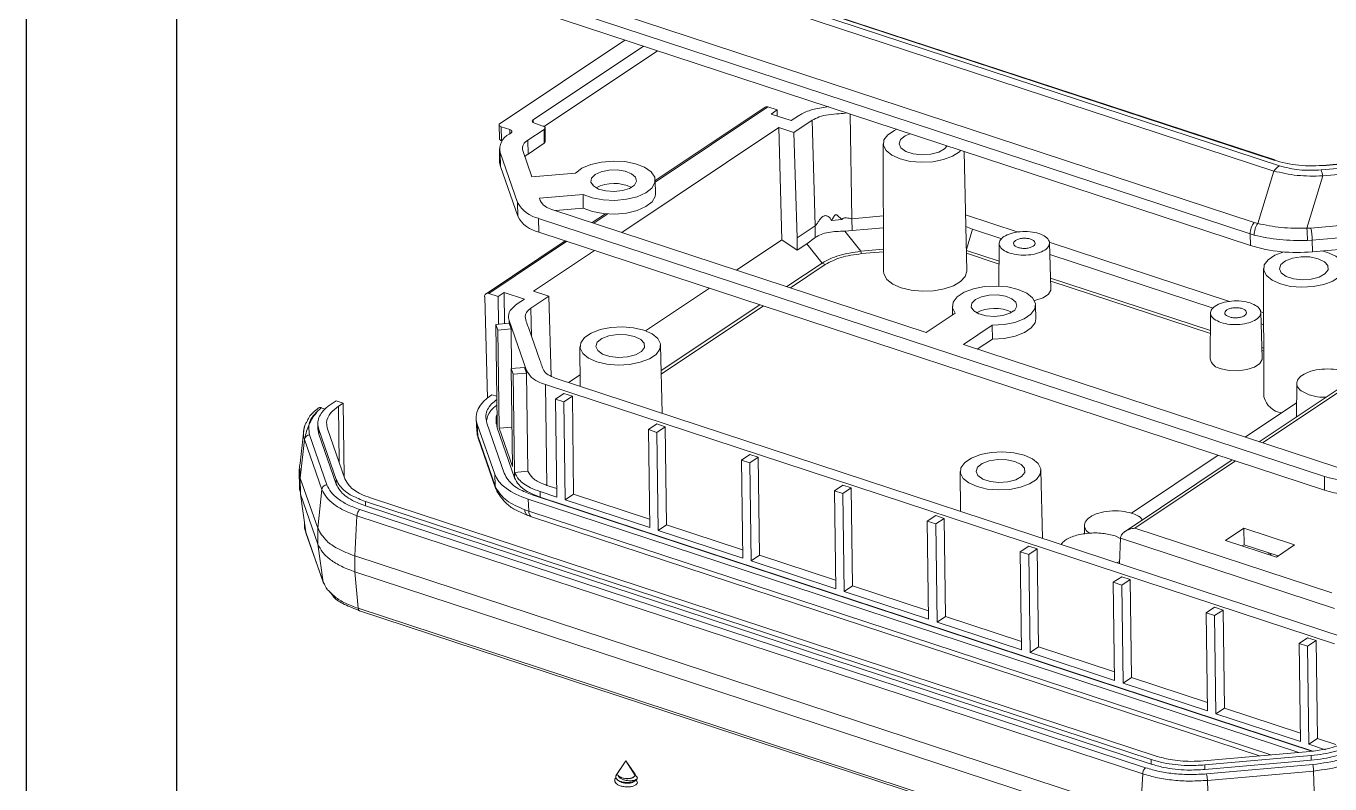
# Model space of a CAD drawing. Header units: inches. Extents: x 1127 to 4647, y 569 to 968.
# Drawn here: x 1127.1 to 1252.4, y 654.5 to 727.4 of the extents above; entities that cross this region are included whole.
import ezdxf

# ---------------------------------------------------------------- set-up
doc = ezdxf.new("R2010")
doc.units = ezdxf.units.IN

msp = doc.modelspace()

# ---------------------------------------------------------------- linework, layer by layer
for p, q in [((1127.067, 968.002), (1127.067, 572.957)), ((1141.525, 958.597), (1141.525, 582.363)), ((1127.067, 755.848), (1127.067, 572.957))]:
    msp.add_line(p, q)
at = {"color": 7, "linetype": 'Continuous', "lineweight": 15}
for p, q in [((1246.996, 713.468), (1175.079, 737.116)), ((1247.547, 713.974), (1175.631, 737.622)), ((1176.904, 737.56), (1246.988, 714.514)), ((1247.086, 714.535), (1177.002, 737.58)), ((1245.12, 708.53), (1169.595, 733.365)), ((1244.732, 707.428), (1169.207, 732.262)), ((1244.747, 706.3), (1169.222, 731.135)), ((1184.631, 726.068), (1172.634, 718.045)), ((1186.418, 725.481), (1175.821, 718.393)), ((1187.755, 725.041), (1176.854, 717.75)), ((1198.097, 719.61), (1187.545, 712.553)), ((1198.369, 719.635), (1199.266, 719.34)), ((1198.683, 718.95), (1199.266, 719.34)), ((1200.622, 718.312), (1198.683, 718.95)), ((1199.266, 719.34), (1199.273, 718.755)), ((1200.622, 718.312), (1201.313, 718.774)), ((1200.872, 717.183), (1202.612, 718.347)), ((1202.91, 708.196), (1202.612, 718.347)), ((1172.541, 717.905), (1172.558, 716.583)), ((1172.749, 717.716), (1173.561, 717.449)), ((1172.749, 717.716), (1172.767, 716.395)), ((1173.676, 717.121), (1173.509, 717.009)), ((1176.863, 717.469), (1175.296, 716.421)), ((1175.936, 718.065), (1176.748, 717.797)), ((1176.863, 717.469), (1176.88, 716.147)), ((1176.974, 716.287), (1176.956, 717.609)), ((1184.32, 707.571), (1199.41, 717.663)), ((1199.41, 717.663), (1200.872, 717.183)), ((1199.727, 706.862), (1199.41, 717.663)), ((1201.17, 707.032), (1200.872, 717.183)), ((1172.767, 716.395), (1172.829, 716.374)), ((1175.296, 716.421), (1175.314, 715.1)), ((1176.88, 716.147), (1175.314, 715.1)), ((1209.457, 716.097), (1209.499, 703.758)), ((1172.571, 715.607), (1172.589, 714.285)), ((1172.637, 715.239), (1174.314, 710.434)), ((1172.637, 715.239), (1172.655, 713.917)), ((1174.808, 715.43), (1175.691, 712.9)), ((1217.498, 703.865), (1217.231, 715.348)), ((1256.6, 714.446), (1252.017, 714.042)), ((1252.039, 714.008), (1256.623, 714.411)), ((1172.655, 713.917), (1174.332, 709.112)), ((1175.691, 712.9), (1179.892, 713.27)), ((1245.456, 708.43), (1246.996, 713.468)), ((1257.375, 714.085), (1251.553, 713.572)), ((1251.709, 712.996), (1257.531, 713.508)), ((1187.563, 711.269), (1187.545, 712.591)), ((1250.169, 707.958), (1251.709, 712.996)), ((1180.606, 711.225), (1176.404, 710.855)), ((1176.404, 710.855), (1176.485, 710.625)), ((1180.606, 711.225), (1180.623, 709.903)), ((1174.314, 710.434), (1174.332, 709.112)), ((1177.615, 709.776), (1213.59, 697.946)), ((1180.623, 709.903), (1177.945, 709.668)), ((1182.764, 709.355), (1181.489, 708.502)), ((1176.332, 708.918), (1251.857, 684.083)), ((1176.332, 708.918), (1176.35, 707.596)), ((1202.91, 708.196), (1201.17, 707.032)), ((1202.91, 708.196), (1202.925, 707.069)), ((1205.473, 708.802), (1204.507, 708.716)), ((1206.456, 707.746), (1206.441, 708.885)), ((1217.4, 708.117), (1218.039, 707.882)), ((1245.456, 708.43), (1245.12, 708.53)), ((1260.777, 708.882), (1250.572, 707.984)), ((1176.35, 707.596), (1251.875, 682.761)), ((1199.727, 706.862), (1195.36, 703.941)), ((1201.185, 705.863), (1199.727, 706.862)), ((1201.17, 707.032), (1201.185, 705.863)), ((1202.925, 707.069), (1202.109, 706.48)), ((1205.766, 707.686), (1206.456, 707.746)), ((1205.766, 707.686), (1207.302, 705.749)), ((1209.485, 708.013), (1206.456, 707.746)), ((1220.867, 706.953), (1218.039, 707.882)), ((1244.747, 706.3), (1244.732, 707.428)), ((1245.117, 707.312), (1244.732, 707.428)), ((1250.572, 707.984), (1250.169, 707.958)), ((1250.694, 706.83), (1260.9, 707.729)), ((1178.887, 706.762), (1171.276, 701.672)), ((1175.854, 701.909), (1181.718, 705.831)), ((1202.109, 706.48), (1201.185, 705.863)), ((1202.109, 706.48), (1203.585, 704.619)), ((1220.609, 706.493), (1220.582, 702.399)), ((1225.58, 702.151), (1225.433, 706.558)), ((1250.694, 706.83), (1250.234, 706.8)), ((1250.709, 705.703), (1250.694, 706.83)), ((1260.915, 706.601), (1250.709, 705.703)), ((1241.175, 700.275), (1225.47, 705.439)), ((1246.012, 704.077), (1246.054, 691.738)), ((1177.316, 701.429), (1175.854, 701.909)), ((1192.758, 702.201), (1186.617, 698.094)), ((1171.432, 691.664), (1171.148, 701.382)), ((1172.444, 701.402), (1171.548, 701.697)), ((1172.444, 701.402), (1173.027, 701.792)), ((1172.48, 698.746), (1172.444, 701.402)), ((1173.027, 701.792), (1174.967, 701.154)), ((1173.067, 698.798), (1173.027, 701.792)), ((1174.276, 700.692), (1174.967, 701.154)), ((1175.576, 700.265), (1177.316, 701.429)), ((1177.542, 693.732), (1177.316, 701.429)), ((1213.59, 697.946), (1216.365, 699.802)), ((1216.101, 700.464), (1216.112, 699.633)), ((1224.118, 699.249), (1224.1, 700.571)), ((1240.917, 699.815), (1240.889, 695.406)), ((1263.409, 699.336), (1245.595, 687.422)), ((1245.888, 695.473), (1245.742, 699.88)), ((1172.209, 698.722), (1173.495, 698.835)), ((1172.209, 698.722), (1172.335, 689.293)), ((1172.403, 698.165), (1172.209, 698.722)), ((1173.69, 698.278), (1172.403, 698.165)), ((1172.529, 688.735), (1172.403, 698.165)), ((1173.491, 699.1), (1175.169, 694.292)), ((1173.491, 699.1), (1173.495, 698.835)), ((1173.495, 698.835), (1173.69, 698.278)), ((1173.69, 698.278), (1173.74, 694.477)), ((1176.456, 695.268), (1175.362, 698.402)), ((1219.94, 698.627), (1217.165, 696.771)), ((1219.94, 698.627), (1219.957, 697.305)), ((1246.03, 698.678), (1245.779, 698.761)), ((1219.957, 697.305), (1218.502, 696.331)), ((1180.303, 696.599), (1180.316, 692.764)), ((1188.21, 690.168), (1188.058, 696.703)), ((1217.165, 696.771), (1253.14, 684.941)), ((1174.978, 694.586), (1173.691, 694.472)), ((1173.886, 693.915), (1173.691, 694.472)), ((1173.691, 694.472), (1173.817, 685.043)), ((1174.978, 694.586), (1175.172, 694.028)), ((1175.172, 694.028), (1173.886, 693.915)), ((1174.012, 684.485), (1173.886, 693.915)), ((1175.169, 694.292), (1175.172, 694.028)), ((1175.172, 694.028), (1175.298, 684.599)), ((1253.765, 668.612), (1177.918, 693.553)), ((1180.313, 693.877), (1179.198, 693.132)), ((1171.826, 691.954), (1172.301, 691.798)), ((1176.985, 692.929), (1252.832, 667.988)), ((1176.985, 692.929), (1177.114, 683.235)), ((1177.952, 691.539), (1178.763, 692.081)), ((1178.763, 692.081), (1179.576, 691.814)), ((1179.576, 691.814), (1178.765, 691.272)), ((1179.576, 691.814), (1179.702, 682.384)), ((1249.209, 693.043), (1249.189, 689.825)), ((1155.443, 690.701), (1155.827, 690.575)), ((1156.105, 690.847), (1156.065, 690.814)), ((1156.105, 690.847), (1156.88, 691.365)), ((1157.551, 691.144), (1156.88, 691.365)), ((1157.1, 690.842), (1157.551, 691.144)), ((1157.551, 691.144), (1157.646, 684.07)), ((1177.952, 691.539), (1178.078, 682.109)), ((1178.765, 691.272), (1177.952, 691.539)), ((1178.891, 681.842), (1178.765, 691.272)), ((1244.255, 687.863), (1249.197, 691.168)), ((1170.331, 689.664), (1170.382, 688.437)), ((1172.253, 689.808), (1172.262, 689.147)), ((1153.79, 688.822), (1153.409, 685.366)), ((1153.853, 688.931), (1153.787, 688.794)), ((1155.991, 683.283), (1154.313, 688.091)), ((1155.107, 689.172), (1155.114, 688.621)), ((1155.126, 688.677), (1155.205, 688.17)), ((1155.199, 688.611), (1156.877, 683.802)), ((1155.199, 688.611), (1155.205, 688.17)), ((1155.205, 688.17), (1156.883, 683.361)), ((1157.713, 683.876), (1156.036, 688.683)), ((1170.393, 688.524), (1170.423, 688.253)), ((1170.418, 688.212), (1170.482, 687.986)), ((1170.435, 689.126), (1172.113, 684.318)), ((1170.482, 687.986), (1170.435, 689.126)), ((1171.348, 689.206), (1173.025, 684.399)), ((1172.342, 688.764), (1172.277, 689.213)), ((1172.342, 688.764), (1172.335, 689.293)), ((1174.019, 683.957), (1172.342, 688.764)), ((1172.529, 688.735), (1173.767, 688.844)), ((1173.817, 685.043), (1172.529, 688.735)), ((1186.888, 688.6), (1187.699, 689.143)), ((1186.888, 688.6), (1187.014, 679.171)), ((1187.7, 688.333), (1186.888, 688.6)), ((1187.699, 689.143), (1188.511, 688.875)), ((1188.511, 688.875), (1187.7, 688.333)), ((1187.826, 678.904), (1187.7, 688.333)), ((1188.511, 688.875), (1188.637, 679.446)), ((1153.427, 683.926), (1153.828, 687.655)), ((1153.828, 687.655), (1155.506, 682.847)), ((1172.16, 683.178), (1170.482, 687.986)), ((1170.524, 687.765), (1172.202, 682.957)), ((1195.824, 685.662), (1196.635, 686.204)), ((1195.824, 685.662), (1195.95, 676.233)), ((1196.636, 685.395), (1195.824, 685.662)), ((1196.635, 686.204), (1197.447, 685.937)), ((1197.447, 685.937), (1196.636, 685.395)), ((1197.447, 685.937), (1197.573, 676.508)), ((1242.993, 685.682), (1232.715, 678.808)), ((1233.325, 680.552), (1241.653, 686.123)), ((1153.322, 684.811), (1153.351, 682.782)), ((1153.421, 685.363), (1153.364, 685.057)), ((1153.364, 685.057), (1153.38, 684.772)), ((1172.113, 684.318), (1172.16, 683.178)), ((1174.012, 684.485), (1175.298, 684.599)), ((1174.019, 683.957), (1174.012, 684.485)), ((1196.762, 675.966), (1196.636, 685.395)), ((1216.858, 684.579), (1216.872, 680.744)), ((1224.765, 678.148), (1224.613, 684.683)), ((1155.104, 679.118), (1153.427, 683.926)), ((1153.447, 682.396), (1153.427, 683.926)), ((1156.877, 683.802), (1156.883, 683.361)), ((1172.255, 682.946), (1172.16, 683.178)), ((1177.114, 683.235), (1178.068, 682.922)), ((1204.76, 682.724), (1205.57, 683.266)), ((1205.57, 683.266), (1206.383, 682.999)), ((1251.857, 684.083), (1251.875, 682.761)), ((1153.422, 682.858), (1153.458, 682.592)), ((1153.447, 682.396), (1153.426, 682.784)), ((1155.125, 677.589), (1153.447, 682.396)), ((1153.947, 678.747), (1153.447, 682.396)), ((1155.506, 682.847), (1155.104, 679.118)), ((1235.698, 657.194), (1160.175, 682.027)), ((1172.33, 682.669), (1172.374, 682.568)), ((1249.393, 657.544), (1175.342, 681.894)), ((1175.342, 681.894), (1175.388, 680.758)), ((1175.891, 682.247), (1250.645, 657.666)), ((1176.481, 682.108), (1176.474, 682.637)), ((1178.078, 682.109), (1176.474, 682.637)), ((1250.76, 657.683), (1176.481, 682.108)), ((1178.891, 681.842), (1179.702, 682.384)), ((1187.014, 679.171), (1178.891, 681.842)), ((1179.702, 682.384), (1187.003, 679.983)), ((1204.76, 682.724), (1204.886, 673.294)), ((1205.572, 682.457), (1204.76, 682.724)), ((1206.383, 682.999), (1205.572, 682.457)), ((1205.698, 673.027), (1205.572, 682.457)), ((1206.383, 682.999), (1206.509, 673.57)), ((1234.682, 656.07), (1159.159, 680.904)), ((1159.68, 681.698), (1235.204, 656.863)), ((1159.685, 681.257), (1159.68, 681.698)), ((1159.685, 681.257), (1235.21, 656.422)), ((1175.015, 680.885), (1175.388, 680.758)), ((1158.658, 676.45), (1158.875, 680.317)), ((1158.875, 680.317), (1234.398, 655.483)), ((1175.233, 680.372), (1175.583, 680.253)), ((1175.659, 680.214), (1245.613, 657.211)), ((1187.826, 678.904), (1188.637, 679.446)), ((1188.637, 679.446), (1195.939, 677.045)), ((1213.695, 679.785), (1214.506, 680.328)), ((1213.695, 679.785), (1213.821, 670.356)), ((1214.508, 679.518), (1213.695, 679.785)), ((1214.506, 680.328), (1215.318, 680.06)), ((1215.318, 680.06), (1214.508, 679.518)), ((1214.634, 670.089), (1214.508, 679.518)), ((1215.318, 680.06), (1215.444, 670.631)), ((1228.802, 679.394), (1228.797, 678.555)), ((1155.625, 673.939), (1153.947, 678.747)), ((1153.962, 678.683), (1155.65, 673.845)), ((1155.125, 677.589), (1155.104, 679.118)), ((1195.95, 676.233), (1187.826, 678.904)), ((1231.759, 678.366), (1232.293, 678.102)), ((1232.166, 675.714), (1232.268, 678.147)), ((1252.819, 671.389), (1232.268, 678.147)), ((1252.578, 672.896), (1233.651, 679.12)), ((1242.369, 677.94), (1244.118, 679.11)), ((1244.118, 679.11), (1248.992, 677.507)), ((1244.118, 679.11), (1244.139, 677.524)), ((1155.625, 673.939), (1155.125, 677.589)), ((1222.631, 676.847), (1223.442, 677.389)), ((1222.631, 676.847), (1222.757, 667.418)), ((1223.443, 676.58), (1222.631, 676.847)), ((1223.442, 677.389), (1224.254, 677.122)), ((1224.254, 677.122), (1223.443, 676.58)), ((1224.254, 677.122), (1224.38, 667.693)), ((1247.243, 676.337), (1242.369, 677.94)), ((1244.139, 677.524), (1243.973, 677.413)), ((1247.409, 676.449), (1244.139, 677.524)), ((1248.992, 677.507), (1247.243, 676.337)), ((1234.181, 651.616), (1158.658, 676.45)), ((1158.679, 674.921), (1158.658, 676.45)), ((1196.762, 675.966), (1197.573, 676.508)), ((1204.886, 673.294), (1196.762, 675.966)), ((1197.573, 676.508), (1204.875, 674.107)), ((1223.569, 667.151), (1223.443, 676.58)), ((1232.174, 675.914), (1231.915, 675.797)), ((1246.626, 676.54), (1246.792, 676.651)), ((1234.201, 650.087), (1158.679, 674.921)), ((1158.994, 671.409), (1158.679, 674.921)), ((1231.567, 673.909), (1232.377, 674.451)), ((1232.377, 674.451), (1233.19, 674.184)), ((1155.648, 673.853), (1155.769, 673.689)), ((1205.698, 673.027), (1206.509, 673.57)), ((1213.821, 670.356), (1205.698, 673.027)), ((1206.509, 673.57), (1213.81, 671.168)), ((1231.567, 673.909), (1231.693, 664.479)), ((1232.379, 673.642), (1231.567, 673.909)), ((1233.19, 674.184), (1232.379, 673.642)), ((1232.505, 664.212), (1232.379, 673.642)), ((1233.19, 674.184), (1233.316, 664.755)), ((1156.31, 672.95), (1156.51, 672.677)), ((1234.517, 646.575), (1158.994, 671.409)), ((1159.112, 671.181), (1234.66, 646.338)), ((1214.634, 670.089), (1215.444, 670.631)), ((1215.444, 670.631), (1222.746, 668.23)), ((1240.502, 670.97), (1241.313, 671.513)), ((1240.502, 670.97), (1240.628, 661.541)), ((1241.315, 670.703), (1240.502, 670.97)), ((1241.313, 671.513), (1242.125, 671.246)), ((1242.125, 671.246), (1241.315, 670.703)), ((1241.441, 661.274), (1241.315, 670.703)), ((1242.125, 671.246), (1242.251, 661.816)), ((1222.757, 667.418), (1214.634, 670.089)), ((1249.438, 668.032), (1250.249, 668.574)), ((1249.438, 668.032), (1249.564, 658.603)), ((1250.25, 667.765), (1249.438, 668.032)), ((1250.249, 668.574), (1251.061, 668.307)), ((1251.061, 668.307), (1250.25, 667.765)), ((1251.061, 668.307), (1251.187, 658.878)), ((1223.569, 667.151), (1224.38, 667.693)), ((1231.693, 664.479), (1223.569, 667.151)), ((1224.38, 667.693), (1231.682, 665.292)), ((1250.376, 658.336), (1250.25, 667.765)), ((1232.505, 664.212), (1233.316, 664.755)), ((1233.316, 664.755), (1240.617, 662.354)), ((1240.628, 661.541), (1232.505, 664.212)), ((1241.441, 661.274), (1242.251, 661.816)), ((1242.251, 661.816), (1249.553, 659.415)), ((1249.564, 658.603), (1241.441, 661.274)), ((1250.376, 658.336), (1251.187, 658.878)), ((1251.981, 657.808), (1250.376, 658.336)), ((1251.187, 658.878), (1252.962, 658.294)), ((1184.714, 656.742), (1183.76, 655.304)), ((1184.714, 656.742), (1183.798, 655.375)), ((1185.593, 655.501), (1184.714, 656.742)), ((1185.613, 655.312), (1184.714, 656.742)), ((1235.204, 656.863), (1235.21, 656.422)), ((1250.452, 657.637), (1240.242, 656.738)), ((1240.378, 656.344), (1250.59, 657.243)), ((1240.384, 655.903), (1250.596, 656.802)), ((1250.59, 657.243), (1250.596, 656.802)), ((1234.398, 655.483), (1234.181, 651.616)), ((1240.378, 656.344), (1240.384, 655.903)), ((1250.742, 656.382), (1240.531, 655.484)), ((1240.618, 654.86), (1250.828, 655.759)), ((1250.828, 655.759), (1250.951, 651.857)), ((1183.76, 655.304), (1183.808, 655.368)), ((1185.442, 655.153), (1185.501, 655.193)), ((1185.656, 655.32), (1185.624, 655.341)), ((1185.797, 655.019), (1185.817, 655.048)), ((1185.797, 655.019), (1185.803, 655.01)), ((1185.817, 655.048), (1185.803, 655.01)), ((1240.741, 650.958), (1240.618, 654.86))]:
    msp.add_line(p, q, dxfattribs=at)
at = {"color": 8, "linetype": 'Continuous', "lineweight": 15}
for p, q in [((1187.547, 712.397), (1198.369, 719.635)), ((1175.821, 718.393), (1175.825, 718.115)), ((1206.441, 708.885), (1206.275, 718.951)), ((1173.561, 717.449), (1173.567, 717.048)), ((1181.646, 708.451), (1182.976, 709.34)), ((1209.481, 709.153), (1206.441, 708.885)), ((1222.443, 707.599), (1217.373, 709.266)), ((1217.45, 705.935), (1218.039, 707.882)), ((1171.548, 701.697), (1179.044, 706.71)), ((1207.302, 705.749), (1209.492, 705.942)), ((1209.493, 705.708), (1207.364, 705.521)), ((1217.453, 705.827), (1220.598, 704.793)), ((1242.752, 700.921), (1225.395, 706.628)), ((1203.585, 704.619), (1200.194, 702.352)), ((1203.892, 704.465), (1200.554, 702.233)), ((1220.596, 704.52), (1217.459, 705.552)), ((1225.546, 703.166), (1240.906, 698.115)), ((1240.904, 697.842), (1225.555, 702.89)), ((1197.592, 700.611), (1188.115, 694.273)), ((1175.655, 697.563), (1175.576, 700.265)), ((1197.952, 700.493), (1188.123, 693.919)), ((1246.026, 699.844), (1245.704, 699.95)), ((1245.91, 687.319), (1263.562, 699.124)), ((1245.854, 696.488), (1246.038, 696.427)), ((1246.039, 696.154), (1245.863, 696.212)), ((1157.1, 690.842), (1157.172, 685.428)), ((1170.418, 688.212), (1170.461, 688.514)), ((1233.651, 679.12), (1243.308, 685.579)), ((1153.38, 684.772), (1153.427, 683.926)), ((1246.706, 657.307), (1175.388, 680.758)), ((1246.603, 676.714), (1246.437, 676.602))]:
    msp.add_line(p, q, dxfattribs=at)
at = {"color": 7, "linetype": 'Continuous', "lineweight": 15, "flags": 128}
for points in [[(1175.821, 718.393), (1175.772, 718.353), (1175.74, 718.308), (1175.727, 718.262), (1175.734, 718.216), (1175.759, 718.172), (1175.802, 718.131), (1175.862, 718.094), (1175.936, 718.065)], [(1172.634, 718.045), (1172.585, 718.004), (1172.554, 717.96), (1172.541, 717.914), (1172.547, 717.868), (1172.573, 717.823), (1172.616, 717.782), (1172.675, 717.746), (1172.749, 717.716)], [(1173.561, 717.449), (1173.635, 717.419), (1173.695, 717.383), (1173.738, 717.342), (1173.763, 717.298), (1173.77, 717.252), (1173.757, 717.206), (1173.725, 717.161), (1173.676, 717.121)], [(1176.748, 717.797), (1176.822, 717.768), (1176.881, 717.732), (1176.924, 717.69), (1176.95, 717.646), (1176.956, 717.6), (1176.943, 717.554), (1176.912, 717.51), (1176.863, 717.469)], [(1210.75, 717.48), (1210.538, 717.381), (1209.894, 716.95), (1209.529, 716.454), (1209.473, 715.933), (1209.729, 715.428), (1210.277, 714.981), (1211.073, 714.628)], [(1215.607, 715.882), (1215.361, 715.6), (1214.795, 715.286), (1214.032, 715.087), (1213.174, 715.031), (1212.338, 715.124), (1211.636, 715.355), (1211.164, 715.692), (1210.985, 716.089), (1211.123, 716.493), (1211.56, 716.85), (1212.043, 717.055)], [(1179.892, 713.27), (1180.496, 713.729), (1181.345, 714.093), (1182.37, 714.332), (1183.49, 714.427), (1184.614, 714.37), (1185.652, 714.166), (1186.522, 713.831), (1187.152, 713.392), (1187.492, 712.885), (1187.515, 712.35), (1187.22, 711.829), (1186.629, 711.366), (1185.791, 710.997), (1184.772, 710.751), (1183.655, 710.649), (1182.529, 710.699), (1181.485, 710.896), (1180.606, 711.225)], [(1211.073, 714.628), (1212.052, 714.397), (1213.135, 714.308), (1214.234, 714.367), (1215.26, 714.57), (1216.13, 714.9), (1216.774, 715.33), (1216.9, 715.457)], [(1172.589, 714.285), (1172.599, 714.147), (1172.655, 713.917)], [(1181.758, 713.125), (1181.415, 712.776), (1181.36, 712.394), (1181.6, 712.032), (1182.103, 711.738), (1182.801, 711.552), (1183.599, 711.499), (1184.389, 711.586), (1185.066, 711.802), (1185.538, 712.118), (1185.74, 712.49), (1185.646, 712.868), (1185.268, 713.202), (1184.658, 713.446), (1183.897, 713.567), (1183.089, 713.55), (1182.342, 713.395), (1181.758, 713.125)], [(1187.563, 711.269), (1187.533, 711.028), (1187.238, 710.508), (1186.647, 710.044), (1185.809, 709.675), (1184.79, 709.429), (1183.673, 709.327), (1182.547, 709.377), (1181.502, 709.574), (1180.623, 709.903)], [(1247.954, 705.688), (1247.093, 705.36), (1246.449, 704.93), (1246.085, 704.434), (1246.028, 703.912), (1246.284, 703.408), (1246.832, 702.961), (1247.628, 702.608)], [(1247.628, 702.608), (1248.607, 702.377), (1249.69, 702.288), (1250.789, 702.347), (1251.815, 702.549), (1252.686, 702.879), (1253.329, 703.31), (1253.694, 703.806), (1253.751, 704.327), (1253.494, 704.832), (1252.946, 705.279), (1252.15, 705.632), (1251.602, 705.782)], [(1251.26, 705.036), (1251.857, 704.748), (1252.188, 704.374), (1252.209, 703.966), (1251.917, 703.579), (1251.35, 703.265), (1250.587, 703.067), (1249.729, 703.01), (1248.893, 703.104), (1248.192, 703.334), (1247.719, 703.671), (1247.54, 704.068), (1247.678, 704.473), (1248.115, 704.829), (1248.791, 705.09), (1249.616, 705.22), (1250.477, 705.201), (1251.26, 705.036)], [(1209.499, 703.758), (1209.532, 703.519), (1209.818, 703.025), (1210.377, 702.589), (1211.167, 702.243)], [(1211.167, 702.243), (1212.13, 702.013), (1213.195, 701.915), (1214.282, 701.957), (1215.311, 702.136), (1216.206, 702.439), (1216.9, 702.843), (1217.342, 703.318), (1217.499, 703.829), (1217.498, 703.865)], [(1216.365, 699.802), (1216.114, 700.322), (1216.183, 700.857), (1216.566, 701.365), (1217.233, 701.805), (1218.131, 702.142), (1219.186, 702.348), (1220.316, 702.407), (1221.427, 702.314), (1222.433, 702.077), (1223.251, 701.715), (1223.815, 701.256), (1224.082, 700.738), (1224.029, 700.202), (1223.66, 699.692), (1223.005, 699.248), (1222.117, 698.906), (1221.067, 698.693), (1219.94, 698.627)], [(1225.58, 702.151), (1225.568, 702.016), (1225.333, 701.618), (1224.827, 701.28), (1224.11, 701.041), (1223.982, 701.014)], [(1218.313, 701.105), (1217.971, 700.755), (1217.915, 700.374), (1218.156, 700.011), (1218.658, 699.717), (1219.356, 699.531), (1220.154, 699.478), (1220.945, 699.566), (1221.621, 699.782), (1222.093, 700.097), (1222.295, 700.469), (1222.201, 700.848), (1221.823, 701.182), (1221.213, 701.426), (1220.452, 701.547), (1219.644, 701.529), (1218.897, 701.375), (1218.313, 701.105)], [(1181.92, 695.131), (1182.899, 694.9), (1183.982, 694.811), (1185.081, 694.87), (1186.107, 695.072), (1186.977, 695.402), (1187.62, 695.833), (1187.985, 696.329), (1188.042, 696.85), (1187.786, 697.355), (1187.238, 697.802), (1186.442, 698.155), (1185.463, 698.385), (1184.38, 698.475), (1183.281, 698.416), (1182.254, 698.213), (1181.384, 697.883), (1180.741, 697.453), (1180.376, 696.957), (1180.319, 696.435), (1180.575, 695.931), (1181.124, 695.484), (1181.92, 695.131)], [(1224.118, 699.249), (1224.046, 698.881), (1223.678, 698.37), (1223.023, 697.926), (1222.135, 697.584), (1221.085, 697.371), (1219.957, 697.305)], [(1185.551, 697.559), (1186.148, 697.27), (1186.479, 696.897), (1186.5, 696.489), (1186.208, 696.102), (1185.642, 695.788), (1184.878, 695.589), (1184.021, 695.533), (1183.185, 695.627), (1182.483, 695.857), (1182.011, 696.194), (1181.832, 696.591), (1181.97, 696.996), (1182.406, 697.352), (1183.083, 697.613), (1183.907, 697.743), (1184.769, 697.724), (1185.551, 697.559)], [(1245.888, 695.473), (1245.876, 695.338), (1245.642, 694.94), (1245.135, 694.602), (1244.418, 694.363), (1243.577, 694.252), (1242.713, 694.284), (1241.931, 694.454)], [(1170.482, 687.986), (1170.499, 687.853), (1170.524, 687.765)], [(1218.475, 683.11), (1219.454, 682.88), (1220.537, 682.79), (1221.636, 682.849), (1222.662, 683.052), (1223.532, 683.382), (1224.176, 683.812), (1224.54, 684.308), (1224.597, 684.83), (1224.341, 685.334), (1223.793, 685.781), (1222.997, 686.134), (1222.018, 686.365), (1220.935, 686.454), (1219.836, 686.395), (1218.81, 686.193), (1217.94, 685.863), (1217.296, 685.432), (1216.931, 684.936), (1216.874, 684.415), (1217.131, 683.91), (1217.679, 683.463), (1218.475, 683.11)], [(1222.106, 685.539), (1222.703, 685.25), (1223.034, 684.877), (1223.055, 684.469), (1222.763, 684.082), (1222.197, 683.768), (1221.433, 683.569), (1220.576, 683.513), (1219.74, 683.606), (1219.038, 683.837), (1218.566, 684.174), (1218.387, 684.571), (1218.525, 684.975), (1218.961, 685.332), (1219.638, 685.593), (1220.462, 685.722), (1221.324, 685.704), (1222.106, 685.539)], [(1172.202, 682.957), (1172.217, 682.918), (1172.262, 682.827)], [(1172.32, 682.668), (1172.37, 682.575), (1172.374, 682.569)], [(1175.659, 680.214), (1175.638, 680.222), (1175.583, 680.253)]]:
    msp.add_lwpolyline(points, dxfattribs=at)
at = {"color": 8, "linetype": 'Continuous', "lineweight": 15, "flags": 128}
for points in [[(1252.017, 714.042), (1252.021, 714.041), (1252.03, 714.03), (1252.039, 714.008)], [(1172.16, 683.178), (1172.177, 683.045), (1172.202, 682.957)]]:
    msp.add_lwpolyline(points, dxfattribs=at)
at = {"color": 7, "linetype": 'Continuous', "lineweight": 15}
for centre, radius, start, end in [((1198.258, 719.348), 0.308, 68.87589, 121.62508), ((1174.168, 715.585), 1.569, 114.8216, 192.72934), ((1172.806, 716.648), 0.256, 194.70159, 261.10526), ((1175.665, 715.624), 0.879, 114.82168, 192.72914), ((1176.805, 716.299), 0.17, 296.40362, 356.0498), ((1176.148, 713.813), 1.533, 122.95535, 137.77017), ((1249.091, 711.737), 2.718, 124.61281, 140.43251), ((1246.66, 711.942), 5.157, 11.7881, 18.42545), ((1183.6, 708.451), 3.824, 64.40023, 117.13082), ((1177.967, 711.421), 1.682, 208.25753, 257.9351), ((1176.96, 711.856), 3.004, 208.25801, 257.93468), ((1176.978, 710.534), 3.004, 208.25801, 257.93468), ((1246.504, 707.424), 1.771, 141.37364, 179.89924), ((1246.995, 707.352), 1.878, 144.98968, 181.2183), ((1241.192, 706.877), 9.042, 359.51298, 6.86696), ((1244.366, 706.744), 6.329, 0.77856, 11.29652), ((1209.312, 706.17), 2.054, 191.83135, 198.43477), ((1249.225, 720.944), 15.313, 252.99679, 275.55922), ((1204.282, 705.625), 1.224, 235.23064, 251.39151), ((1171.439, 701.423), 0.295, 68.4556, 187.92818), ((1220.155, 696.431), 3.824, 64.40022, 117.13083), ((1242.073, 695.656), 1.211, 191.89989, 263.24471), ((1248.047, 692.245), 2.056, 194.29164, 262.08679), ((1171.206, 688.246), 0.789, 182.46539, 204.52156), ((1254.656, 693.236), 9.571, 252.99685, 275.55911), ((1254.674, 691.914), 9.571, 252.99685, 275.55911), ((1175.425, 680.647), 0.335, 235.12435, 278.12274)]:
    msp.add_arc(centre, radius, start, end, dxfattribs=at)
at = {"color": 8, "linetype": 'Continuous', "lineweight": 15}
for centre, radius, start, end in [((1247.053, 714.439), 0.0989, 30.02934, 130.78116), ((1172.99, 682.971), 0.736, 181.87259, 204.28011), ((1175.642, 680.849), 0.628, 176.72558, 229.38301), ((1176.001, 680.704), 0.615, 174.91247, 227.19449)]:
    msp.add_arc(centre, radius, start, end, dxfattribs=at)
at = {"color": 7, "linetype": 'Continuous', "lineweight": 15}
for centre, start_param, end_param in [((1178.331, 689.821), 2.5137216, 3.2980511), ((1180.009, 685.013), 3.2980511, 4.083297)]:
    msp.add_ellipse(centre, major_axis=(8.002, 0.107), ratio=0.4723833, start_param=start_param, end_param=end_param, dxfattribs=at)
for points, knots in [([(1204.238, 719.663), (1203.748, 719.596), (1202.767, 719.461), (1201.823, 719.091), (1201.414, 718.837), (1201.313, 718.774)], [0, 0, 0, 0, 0.4292569, 0.8585132, 1, 1, 1, 1]), ([(1202.612, 718.347), (1202.832, 718.464), (1203.269, 718.697), (1204.203, 718.91), (1205.128, 718.973), (1205.726, 719.027), (1205.976, 719.05)], [0, 0, 0, 0, 0.25879087, 0.51637536, 0.79787224, 1, 1, 1, 1]), ([(1246.988, 714.514), (1247.772, 714.311), (1249.339, 713.905), (1251.139, 713.974), (1252.039, 714.008)], [0, 0, 0, 0, 0.5000664, 1, 1, 1, 1]), ([(1251.709, 712.996), (1250.874, 712.984), (1249.205, 712.961), (1247.732, 713.299), (1246.996, 713.468)], [0, 0, 0, 0, 0.4999996, 1, 1, 1, 1]), ([(1251.553, 713.572), (1250.837, 713.541), (1249.405, 713.478), (1248.166, 713.809), (1247.547, 713.974)], [0, 0, 0, 0, 0.5000001, 1, 1, 1, 1]), ([(1204.507, 708.716), (1204.401, 708.858), (1204.268, 709.037), (1204.041, 709.16), (1203.913, 709.186), (1203.778, 709.165), (1203.521, 709.024), (1203.308, 708.718), (1203.115, 708.424), (1202.998, 708.269), (1202.937, 708.219), (1202.91, 708.196)], [0, 0, 0, 0, 0.248918, 0.31552, 0.3741445, 0.4351607, 0.4994224, 0.7491935, 0.8747414, 0.9431026, 1, 1, 1, 1]), ([(1205.473, 708.802), (1205.391, 708.882), (1205.268, 709.004), (1205.13, 709.153), (1205.037, 709.224), (1204.969, 709.255), (1204.91, 709.26), (1204.864, 709.25), (1204.82, 709.226), (1204.747, 709.162), (1204.654, 708.982), (1204.566, 708.823), (1204.507, 708.716)], [0, 0, 0, 0, 0.2489156, 0.3751623, 0.4418708, 0.4982864, 0.5281812, 0.5570874, 0.5880017, 0.6233912, 0.7485902, 1, 1, 1, 1]), ([(1206.441, 708.885), (1206.276, 708.916), (1206.066, 708.954), (1205.811, 708.975), (1205.683, 708.951), (1205.567, 708.892), (1205.505, 708.833), (1205.473, 708.802)], [0, 0, 0, 0, 0.499805, 0.6333479, 0.7499079, 0.8676952, 1, 1, 1, 1]), ([(1250.169, 707.958), (1249.339, 707.96), (1247.678, 707.965), (1246.197, 708.275), (1245.456, 708.43)], [0, 0, 0, 0, 0.4999997, 1, 1, 1, 1]), ([(1202.925, 707.069), (1203.099, 707.181), (1203.448, 707.404), (1204.422, 707.646), (1205.228, 707.67), (1205.766, 707.686)], [0, 0, 0, 0, 0.2493204, 0.4985533, 1, 1, 1, 1]), ([(1221.614, 705.572), (1221.379, 705.67), (1220.908, 705.867), (1220.581, 706.299), (1220.61, 706.754), (1221.01, 707.174), (1221.716, 707.493), (1222.62, 707.663), (1223.585, 707.658), (1224.465, 707.478), (1225.124, 707.151), (1225.464, 706.728), (1225.431, 706.271), (1225.032, 705.852), (1224.326, 705.532), (1223.425, 705.364), (1222.447, 705.361), (1221.892, 705.502), (1221.614, 705.572)], [0, 0, 0, 0, 0.0625, 0.1250002, 0.1875001, 0.2500002, 0.3125001, 0.375, 0.4375002, 0.5000002, 0.5625002, 0.6250002, 0.6875001, 0.75, 0.8125001, 0.875, 0.9375, 1, 1, 1, 1]), ([(1222.416, 706.108), (1222.536, 706.078), (1222.774, 706.018), (1223.195, 706.019), (1223.582, 706.091), (1223.886, 706.228), (1224.057, 706.409), (1224.071, 706.605), (1223.925, 706.787), (1223.642, 706.928), (1223.264, 707.005), (1222.849, 707.007), (1222.46, 706.934), (1222.157, 706.797), (1221.985, 706.616), (1221.972, 706.421), (1222.113, 706.235), (1222.315, 706.151), (1222.416, 706.108)], [0, 0, 0, 0, 0.06250005, 0.12499963, 0.18749985, 0.2499999, 0.31249967, 0.37499989, 0.43749947, 0.49999952, 0.56249957, 0.62499963, 0.68749985, 0.74999962, 0.81249967, 0.87499989, 0.93749995, 1, 1, 1, 1]), ([(1250.234, 706.8), (1249.33, 706.792), (1247.523, 706.778), (1245.919, 707.134), (1245.117, 707.312)], [0, 0, 0, 0, 0.4999998, 1, 1, 1, 1]), ([(1207.302, 705.749), (1206.571, 705.641), (1205.108, 705.425), (1204.093, 704.888), (1203.585, 704.619)], [0, 0, 0, 0, 0.4997094, 1, 1, 1, 1]), ([(1207.364, 705.521), (1206.674, 705.428), (1205.294, 705.243), (1204.36, 704.724), (1203.892, 704.465)], [0, 0, 0, 0, 0.499679, 1, 1, 1, 1]), ([(1174.276, 700.692), (1174.022, 700.482), (1173.514, 700.061), (1173.386, 699.49), (1173.47, 699.177), (1173.491, 699.1)], [0, 0, 0, 0, 0.4293852, 0.8587791, 1, 1, 1, 1]), ([(1241.923, 698.894), (1241.687, 698.992), (1241.217, 699.189), (1240.89, 699.621), (1240.919, 700.076), (1241.319, 700.496), (1242.024, 700.815), (1242.928, 700.985), (1243.894, 700.98), (1244.773, 700.8), (1245.433, 700.473), (1245.772, 700.05), (1245.74, 699.593), (1245.341, 699.174), (1244.634, 698.854), (1243.734, 698.686), (1242.756, 698.683), (1242.2, 698.824), (1241.923, 698.894)], [0, 0, 0, 0, 0.0625, 0.125, 0.1874999, 0.2500001, 0.3125001, 0.375, 0.4375, 0.5, 0.5625, 0.625, 0.6874999, 0.7499999, 0.8125001, 0.875, 0.9375, 1, 1, 1, 1]), ([(1175.362, 698.402), (1175.285, 698.604), (1175.131, 699.009), (1174.977, 699.579), (1175.239, 700.011), (1175.495, 700.204), (1175.576, 700.265)], [0, 0, 0, 0, 0.3222483, 0.6471966, 0.889366, 1, 1, 1, 1]), ([(1242.725, 699.43), (1242.844, 699.4), (1243.083, 699.34), (1243.503, 699.341), (1243.891, 699.413), (1244.194, 699.55), (1244.366, 699.731), (1244.38, 699.927), (1244.234, 700.109), (1243.95, 700.25), (1243.572, 700.327), (1243.157, 700.329), (1242.768, 700.256), (1242.465, 700.119), (1242.293, 699.938), (1242.281, 699.743), (1242.421, 699.557), (1242.624, 699.473), (1242.725, 699.43)], [0, 0, 0, 0, 0.0625, 0.1250001, 0.1875001, 0.2500001, 0.3124999, 0.3749999, 0.4375, 0.5, 0.5625, 0.6250001, 0.6875001, 0.7499999, 0.8124999, 0.8749999, 0.9375, 1, 1, 1, 1]), ([(1177.918, 693.553), (1177.676, 693.653), (1177.194, 693.854), (1176.762, 694.289), (1176.635, 694.773), (1176.515, 695.103), (1176.456, 695.268)], [0, 0, 0, 0, 0.2383287, 0.4755787, 0.7373692, 1, 1, 1, 1]), ([(1250.413, 691.94), (1250.131, 692.058), (1249.568, 692.293), (1249.177, 692.81), (1249.211, 693.354), (1249.69, 693.857), (1250.534, 694.238), (1251.615, 694.441), (1252.774, 694.436), (1253.809, 694.218), (1254.52, 693.903), (1254.689, 693.648), (1254.745, 693.564)], [0, 0, 0, 0, 0.1052755, 0.210551, 0.3158264, 0.4211018, 0.5263773, 0.6316527, 0.7369282, 0.8422036, 0.947479, 1, 1, 1, 1]), ([(1175.169, 694.292), (1175.3, 694.062), (1175.563, 693.601), (1176.325, 693.163), (1176.854, 692.975), (1176.985, 692.929)], [0, 0, 0, 0, 0.4292571, 0.8585136, 1, 1, 1, 1]), ([(1252.032, 691.727), (1251.831, 691.722), (1251.249, 691.707), (1250.744, 691.848), (1250.413, 691.94)], [0, 0, 0, 0, 0.3455564, 1, 1, 1, 1]), ([(1155.185, 690.687), (1154.829, 690.398), (1154.316, 689.982), (1154.118, 689.499), (1154.057, 689.351)], [0, 0, 0, 0, 0.6936264, 1, 1, 1, 1]), ([(1154.313, 688.091), (1154.247, 688.548), (1154.114, 689.462), (1155, 690.288), (1155.443, 690.701)], [0, 0, 0, 0, 0.5000137, 1, 1, 1, 1]), ([(1156.065, 690.814), (1155.879, 690.642), (1155.332, 690.135), (1155.026, 689.364), (1155.155, 688.803), (1155.199, 688.611)], [0, 0, 0, 0, 0.2534826, 0.7442525, 1, 1, 1, 1]), ([(1155.13, 690.633), (1155.139, 690.645), (1155.171, 690.689), (1155.265, 690.722), (1155.367, 690.723), (1155.428, 690.705), (1155.443, 690.701)], [0, 0, 0, 0, 0.12799079, 0.50061597, 0.87372804, 1, 1, 1, 1]), ([(1156.036, 688.683), (1155.995, 688.873), (1155.884, 689.383), (1156.215, 690.148), (1156.836, 690.635), (1157.1, 690.842)], [0, 0, 0, 0, 0.2536135, 0.6823472, 1, 1, 1, 1]), ([(1172.305, 691.495), (1172.134, 691.354), (1171.562, 690.885), (1171.174, 690.085), (1171.298, 689.459), (1171.348, 689.206)], [0, 0, 0, 0, 0.2030351, 0.6785285, 1, 1, 1, 1]), ([(1171.322, 689.454), (1171.401, 689.786), (1171.527, 690.32), (1172.097, 690.784), (1172.312, 690.96)], [0, 0, 0, 0, 0.6229234, 1, 1, 1, 1]), ([(1154.057, 689.351), (1153.993, 689.266), (1153.877, 689.113), (1153.852, 688.952), (1153.841, 688.881)], [0, 0, 0, 0, 0.5566562, 1, 1, 1, 1]), ([(1172.335, 689.293), (1172.27, 689.475), (1172.185, 689.713), (1172.298, 689.948), (1172.325, 690.002)], [0, 0, 0, 0, 0.7654462, 1, 1, 1, 1]), ([(1153.828, 687.655), (1153.841, 687.709), (1153.865, 687.817), (1153.979, 687.955), (1154.133, 688.058), (1154.253, 688.08), (1154.313, 688.091)], [0, 0, 0, 0, 0.2499977, 0.5000032, 0.7500001, 1, 1, 1, 1]), ([(1173.025, 684.399), (1173.13, 684.183), (1173.411, 683.603), (1174.376, 682.831), (1175.438, 682.421), (1175.891, 682.247)], [0, 0, 0, 0, 0.2536017, 0.6823394, 1, 1, 1, 1]), ([(1176.474, 682.637), (1176.161, 682.754), (1175.318, 683.07), (1174.412, 683.71), (1174.131, 684.254), (1174.012, 684.485)], [0, 0, 0, 0, 0.2536406, 0.682416, 1, 1, 1, 1]), ([(1175.298, 684.599), (1175.43, 684.368), (1175.692, 683.908), (1176.454, 683.47), (1176.983, 683.282), (1177.114, 683.235)], [0, 0, 0, 0, 0.4292571, 0.8585136, 1, 1, 1, 1]), ([(1155.506, 682.847), (1155.518, 682.901), (1155.542, 683.009), (1155.656, 683.148), (1155.811, 683.25), (1155.931, 683.272), (1155.991, 683.283)], [0, 0, 0, 0, 0.2500002, 0.499997, 0.7500001, 1, 1, 1, 1]), ([(1159.159, 680.904), (1158.757, 681.053), (1157.955, 681.35), (1157.029, 681.928), (1156.326, 682.573), (1156.103, 683.046), (1155.991, 683.283)], [0, 0, 0, 0, 0.2509223, 0.5000229, 0.7491132, 1, 1, 1, 1]), ([(1156.877, 683.802), (1156.98, 683.591), (1157.256, 683.021), (1158.202, 682.267), (1159.241, 681.867), (1159.68, 681.698)], [0, 0, 0, 0, 0.2541678, 0.6852112, 1, 1, 1, 1]), ([(1156.883, 683.361), (1156.986, 683.15), (1157.262, 682.58), (1158.208, 681.826), (1159.247, 681.426), (1159.685, 681.257)], [0, 0, 0, 0, 0.2541678, 0.6852112, 1, 1, 1, 1]), ([(1160.175, 682.027), (1159.862, 682.145), (1159.019, 682.461), (1158.114, 683.1), (1157.833, 683.644), (1157.713, 683.876)], [0, 0, 0, 0, 0.2536122, 0.6823977, 1, 1, 1, 1]), ([(1176.481, 682.108), (1176.168, 682.226), (1175.325, 682.541), (1174.419, 683.181), (1174.139, 683.725), (1174.019, 683.957)], [0, 0, 0, 0, 0.2536406, 0.682416, 1, 1, 1, 1]), ([(1155.506, 682.847), (1155.627, 682.595), (1155.868, 682.092), (1156.617, 681.405), (1157.599, 680.791), (1158.449, 680.475), (1158.875, 680.317)], [0, 0, 0, 0, 0.2513453, 0.5008481, 0.7498871, 1, 1, 1, 1]), ([(1175.015, 680.885), (1174.374, 681.159), (1173.082, 681.711), (1172.532, 682.533), (1172.255, 682.946)], [0, 0, 0, 0, 0.4967206, 1, 1, 1, 1]), ([(1172.319, 682.669), (1172.602, 682.235), (1173.054, 681.542), (1174.16, 680.799), (1174.914, 680.493), (1175.309, 680.333)], [0, 0, 0, 0, 0.4438055, 0.708512, 1, 1, 1, 1]), ([(1158.875, 680.317), (1158.882, 680.375), (1158.896, 680.491), (1158.962, 680.665), (1159.053, 680.816), (1159.124, 680.875), (1159.159, 680.904)], [0, 0, 0, 0, 0.2499959, 0.4999955, 0.7500004, 1, 1, 1, 1]), ([(1229.333, 678.625), (1229.3, 678.64), (1229.004, 678.781), (1228.787, 679.169), (1228.799, 679.704), (1229.284, 680.209), (1230.126, 680.59), (1231.207, 680.793), (1232.366, 680.788), (1233.402, 680.57), (1234.119, 680.25), (1234.29, 679.991), (1234.35, 679.901)], [0, 0, 0, 0, 0.0145216, 0.1300793, 0.2456372, 0.3611948, 0.4767525, 0.5923104, 0.7078681, 0.8234259, 0.9389837, 1, 1, 1, 1]), ([(1153.947, 678.747), (1153.866, 678.987), (1153.782, 679.235), (1153.843, 679.484), (1153.845, 679.493)], [0, 0, 0, 0, 0.96454225, 1, 1, 1, 1]), ([(1155.104, 679.118), (1155.34, 678.695), (1155.735, 677.984), (1157.031, 677.078), (1158.087, 676.67), (1158.658, 676.45)], [0, 0, 0, 0, 0.4026038, 0.6764698, 1, 1, 1, 1]), ([(1226.554, 677.56), (1226.658, 677.691), (1226.923, 678.025), (1227.871, 678.422), (1229.151, 678.666), (1230.561, 678.669), (1231.36, 678.467), (1231.759, 678.366)], [0, 0, 0, 0, 0.13909099, 0.35431847, 0.56954569, 0.78477283, 1, 1, 1, 1]), ([(1232.268, 678.147), (1232.274, 678.201), (1232.289, 678.314), (1232.372, 678.481), (1232.503, 678.645), (1232.75, 678.85), (1233.141, 679.042), (1233.481, 679.094), (1233.651, 679.12)], [0, 0, 0, 0, 0.0987358, 0.2025813, 0.3180059, 0.4475503, 0.7245745, 1, 1, 1, 1]), ([(1158.679, 674.921), (1158.228, 675.088), (1157.329, 675.421), (1156.292, 676.07), (1155.501, 676.793), (1155.251, 677.323), (1155.125, 677.589)], [0, 0, 0, 0, 0.2506097, 0.5000225, 0.7494244, 1, 1, 1, 1]), ([(1156.404, 672.861), (1156.279, 672.971), (1155.896, 673.306), (1155.734, 673.684), (1155.625, 673.939)], [0, 0, 0, 0, 0.3249356, 1, 1, 1, 1]), ([(1156.51, 672.677), (1156.555, 672.611), (1156.789, 672.266), (1157.692, 671.742), (1158.632, 671.371), (1159.128, 671.176)], [0, 0, 0, 0, 0.1017023, 0.526869, 1, 1, 1, 1]), ([(1254.418, 658.841), (1254.162, 658.691), (1253.476, 658.285), (1252.103, 657.843), (1250.945, 657.698), (1250.452, 657.637)], [0, 0, 0, 0, 0.2536131, 0.6823977, 1, 1, 1, 1]), ([(1250.59, 657.243), (1250.987, 657.288), (1252.146, 657.421), (1253.59, 657.817), (1254.424, 658.231), (1254.714, 658.376)], [0, 0, 0, 0, 0.2535607, 0.7402172, 1, 1, 1, 1]), ([(1235.204, 656.863), (1235.595, 656.751), (1236.647, 656.449), (1238.459, 656.244), (1239.808, 656.314), (1240.378, 656.344)], [0, 0, 0, 0, 0.2541811, 0.6852865, 1, 1, 1, 1]), ([(1240.242, 656.738), (1239.841, 656.714), (1238.759, 656.651), (1237.148, 656.791), (1236.131, 657.073), (1235.698, 657.194)], [0, 0, 0, 0, 0.2536139, 0.6823467, 1, 1, 1, 1]), ([(1250.596, 656.802), (1250.993, 656.848), (1252.152, 656.981), (1253.596, 657.376), (1254.43, 657.791), (1254.72, 657.935)], [0, 0, 0, 0, 0.2535607, 0.7402172, 1, 1, 1, 1]), ([(1255.589, 657.77), (1254.914, 657.435), (1253.559, 656.764), (1251.682, 656.51), (1250.742, 656.382)], [0, 0, 0, 0, 0.4989925, 1, 1, 1, 1]), ([(1250.828, 655.759), (1251.832, 655.895), (1253.835, 656.169), (1255.279, 656.886), (1255.999, 657.244)], [0, 0, 0, 0, 0.5013296, 1, 1, 1, 1]), ([(1185.586, 655.496), (1185.597, 655.486), (1185.647, 655.437), (1185.639, 655.371), (1185.617, 655.32), (1185.613, 655.312)], [0, 0, 0, 0, 0.180829, 0.8605331, 1, 1, 1, 1]), ([(1234.398, 655.483), (1234.405, 655.541), (1234.418, 655.657), (1234.485, 655.831), (1234.576, 655.981), (1234.647, 656.04), (1234.682, 656.07)], [0, 0, 0, 0, 0.25000002, 0.49999413, 0.74999971, 1, 1, 1, 1]), ([(1234.398, 655.483), (1234.863, 655.349), (1235.79, 655.082), (1237.358, 654.858), (1238.987, 654.76), (1240.074, 654.827), (1240.618, 654.86)], [0, 0, 0, 0, 0.2513419, 0.5008441, 0.7498833, 1, 1, 1, 1]), ([(1240.531, 655.484), (1240.018, 655.452), (1238.994, 655.389), (1237.46, 655.48), (1235.986, 655.691), (1235.118, 655.943), (1234.682, 656.07)], [0, 0, 0, 0, 0.25092036, 0.50001902, 0.74911154, 1, 1, 1, 1]), ([(1235.21, 656.422), (1235.6, 656.31), (1236.652, 656.008), (1238.464, 655.803), (1239.814, 655.874), (1240.384, 655.903)], [0, 0, 0, 0, 0.2541811, 0.6852865, 1, 1, 1, 1]), ([(1240.618, 654.86), (1240.615, 654.919), (1240.609, 655.036), (1240.588, 655.219), (1240.561, 655.381), (1240.541, 655.449), (1240.531, 655.484)], [0, 0, 0, 0, 0.2499997, 0.5000018, 0.7500027, 1, 1, 1, 1]), ([(1250.828, 655.759), (1250.825, 655.817), (1250.819, 655.935), (1250.798, 656.118), (1250.772, 656.28), (1250.752, 656.348), (1250.742, 656.382)], [0, 0, 0, 0, 0.2500012, 0.5000002, 0.7500002, 1, 1, 1, 1]), ([(1185.653, 654.876), (1185.698, 654.846), (1185.81, 654.773), (1185.847, 654.633), (1185.77, 654.48), (1185.568, 654.347), (1185.267, 654.257), (1184.903, 654.221), (1184.521, 654.244), (1184.164, 654.333), (1183.877, 654.473), (1183.69, 654.653), (1183.637, 654.855), (1183.669, 655.01), (1183.749, 655.08), (1183.761, 655.091)], [0, 0, 0, 0, 0.0581623, 0.1438644, 0.2277535, 0.3101938, 0.3958828, 0.4798428, 0.5622275, 0.6478999, 0.7319296, 0.8142609, 0.8999163, 0.9840154, 1, 1, 1, 1]), ([(1185.803, 655.01), (1185.766, 654.959), (1185.693, 654.857), (1185.443, 654.739), (1185.126, 654.667), (1184.768, 654.648), (1184.413, 654.688), (1184.103, 654.784), (1183.87, 654.922), (1183.742, 655.089), (1183.731, 655.222), (1183.756, 655.292), (1183.76, 655.304)], [0, 0, 0, 0, 0.1131112, 0.2255484, 0.3354077, 0.445297, 0.5547263, 0.6613348, 0.7679743, 0.8743928, 0.977747, 1, 1, 1, 1]), ([(1185.613, 655.312), (1185.582, 655.27), (1185.52, 655.188), (1185.312, 655.094), (1185.05, 655.039), (1184.755, 655.027), (1184.465, 655.065), (1184.214, 655.148), (1184.023, 655.262), (1183.967, 655.356), (1183.94, 655.402)], [0, 0, 0, 0, 0.1307944, 0.2606411, 0.3869034, 0.5132144, 0.6388319, 0.7605527, 0.88233, 1, 1, 1, 1]), ([(1183.94, 655.402), (1183.96, 655.344), (1184, 655.227), (1184.172, 655.075), (1184.41, 654.941), (1184.708, 654.852), (1185.027, 654.818), (1185.336, 654.824), (1185.599, 654.879), (1185.739, 654.958), (1185.785, 655.006), (1185.797, 655.019)], [0, 0, 0, 0, 0.1056077, 0.2108256, 0.3273844, 0.4462534, 0.5644884, 0.6909212, 0.8224958, 0.9537226, 1, 1, 1, 1]), ([(1183.94, 655.402), (1183.953, 655.378), (1183.992, 655.304), (1184.123, 655.195), (1184.35, 655.089), (1184.624, 655.026), (1184.911, 655.013), (1185.172, 655.043), (1185.355, 655.093), (1185.412, 655.14), (1185.427, 655.152)], [0, 0, 0, 0, 0.0698624, 0.2119535, 0.3590426, 0.5071852, 0.649313, 0.7963055, 0.944509, 1, 1, 1, 1]), ([(1183.993, 654.853), (1184.009, 654.843), (1184.061, 654.81), (1184.112, 654.777), (1184.147, 654.754)], [0, 0, 0, 0, 0.3023664, 1, 1, 1, 1]), ([(1184.139, 654.762), (1184.202, 654.727), (1184.335, 654.654), (1184.602, 654.59), (1184.888, 654.571), (1185.154, 654.597), (1185.348, 654.648), (1185.413, 654.697), (1185.434, 654.713)], [0, 0, 0, 0, 0.16819, 0.3561401, 0.5364692, 0.7217899, 0.9097931, 1, 1, 1, 1]), ([(1185.447, 654.712), (1185.485, 654.737), (1185.559, 654.788), (1185.632, 654.837), (1185.668, 654.862)], [0, 0, 0, 0, 0.4998345, 1, 1, 1, 1]), ([(1185.644, 655.316), (1185.685, 655.292), (1185.796, 655.224), (1185.829, 655.126), (1185.819, 655.061), (1185.817, 655.048)], [0, 0, 0, 0, 0.31782754, 0.85980533, 1, 1, 1, 1])]:
    msp.add_open_spline(points, degree=3, knots=knots, dxfattribs=at)
at = {"color": 8, "linetype": 'Continuous', "lineweight": 15}
for points, knots in [([(1155.026, 690.236), (1154.903, 690.114), (1154.647, 689.857), (1154.245, 689.068), (1153.973, 688.347), (1153.878, 687.821), (1153.871, 687.779)], [0, 0, 0, 0, 0.2271481, 0.4742663, 0.9582341, 1, 1, 1, 1]), ([(1153.821, 688.798), (1153.777, 688.657), (1153.658, 688.276), (1153.763, 687.895), (1153.828, 687.655)], [0, 0, 0, 0, 0.3703622, 1, 1, 1, 1]), ([(1158.994, 671.409), (1158.571, 671.568), (1157.727, 671.885), (1156.866, 672.392), (1156.521, 672.742), (1156.404, 672.861)], [0, 0, 0, 0, 0.3984755, 0.7952421, 1, 1, 1, 1]), ([(1159.129, 671.184), (1159.117, 671.186), (1159.073, 671.193), (1159.02, 671.269), (1159.003, 671.362), (1158.994, 671.409)], [0, 0, 0, 0, 0.1659235, 0.5829649, 1, 1, 1, 1])]:
    msp.add_open_spline(points, degree=3, knots=knots, dxfattribs=at)

doc.saveas('drawing.dxf')
